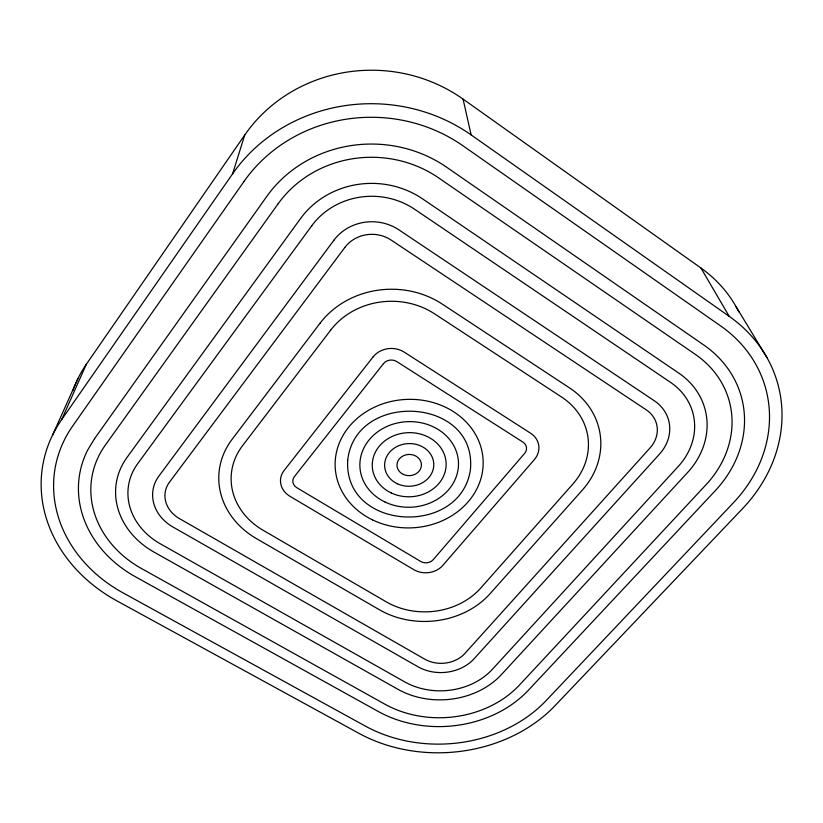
<?xml version="1.0" encoding="UTF-8"?>
<svg xmlns="http://www.w3.org/2000/svg" width="823" height="823" viewBox="0 0 823 823"><rect width="100%" height="100%" fill="white"/><g stroke="black" fill="none" stroke-linecap="round" stroke-linejoin="round"><path stroke-width="1.23" d="M700.918 268L729.229 316.361A157.059 135.116 -15.6 0 1 742.49 508.696L555.052 705.65A144.776 117.915 -3.6 0 1 358.91 733.314L116.959 600.903A154.364 130.908 9.2 0 1 61.674 419.607L232.621 173.787L244.74 135.003A151.844 143.295 1.5 0 1 463.071 99.11L700.918 268A144.827 127.102 -16.6 0 1 738.838 311.938M61.674 419.607L86.353 364.26L244.74 135.003M52.6 435.028L77.866 378.755M463.071 99.11L471.126 134.91L729.229 316.361M735.988 306.557L766.913 357.532M232.621 173.787A165.423 153.85 1 0 1 471.126 134.91M72.949 390.514A142.523 123.46 10 0 1 86.353 364.26M347.697 460.294C343.582 531.113 460.448 537.1 470.396 469.851C477.525 396.707 355.299 390.256 347.697 460.294M94.563 438.669L87.567 450.253A117.257 99.398 9.2 0 0 135.342 576.717L378.292 711.494A109.984 89.542 -3.6 0 0 528.417 690.209L715.197 490.765A119.304 102.587 -15.6 0 0 703.788 345.012L446.591 167.192A125.652 116.804 0.9 0 0 266.878 196.296L94.563 438.669M244.102 181.327L72.691 425.995A141.988 120.395 9.2 0 0 123.049 592.879L365.33 726.081A133.182 108.451 -3.6 0 0 546.205 700.527L733.427 502.75A144.467 124.263 -15.6 0 0 720.701 325.97L462.896 145.743A152.162 141.484 0.9 0 0 244.102 181.327M278.184 203.713L105.416 444.965A104.902 88.915 9.2 0 0 141.535 568.559L384.814 704.138A98.4 80.098 -3.6 0 0 519.467 685.024L706.011 484.737A106.733 91.765 -15.6 0 0 695.414 354.446L438.515 177.809A112.412 104.47 0.9 0 0 278.184 203.713M300.621 218.455L126.979 457.465A80.201 67.97 9.2 0 0 154.035 552.11L397.982 689.314A75.232 61.231 -3.6 0 0 501.444 674.572L687.524 472.587A81.6 70.15 -15.6 0 0 678.81 373.138L422.538 198.837A85.942 79.852 0.9 0 0 300.621 218.455M311.752 225.769L137.688 463.678A67.856 57.497 9.1 0 0 160.341 543.818L404.628 681.845A63.649 51.798 -3.6 0 0 492.38 669.315L678.214 466.476A69.039 59.349 -15.6 0 0 670.58 382.397L414.617 209.248A72.712 67.558 0.9 0 0 311.752 225.769M333.85 240.285L158.952 476.003A43.177 36.582 9.1 0 0 173.067 527.07L418.012 666.774A40.502 32.961 -3.6 0 0 474.12 658.729L659.46 454.162A43.928 37.755 -15.5 0 0 654.285 400.75L398.949 229.874A46.263 42.981 0.9 0 0 333.85 240.285M344.816 247.486L169.507 482.124A30.842 26.13 9.1 0 0 179.486 518.634L424.761 659.172A28.928 23.538 -3.6 0 0 464.933 653.411L650.026 447.959A31.377 26.964 -15.5 0 0 646.209 409.833L391.182 240.09A33.043 30.698 0.9 0 0 344.816 247.486M319.972 323.316L232.024 439.441A83.144 71.57 3.8 0 0 256.539 538.674L379.434 609.761A80.633 67.743 -3.1 0 0 490.127 593.64L582.324 490.138A83.833 72.743 -9.3 0 0 569.444 387.849L442.332 304.129A86.168 77.352 -1.4 0 0 319.972 323.316M330.681 330.126L242.528 445.716A70.819 60.953 3.8 0 0 263.165 530.31L386.224 601.829A68.679 57.692 -3.1 0 0 480.755 588.034L572.818 484.089A71.406 61.951 -9.3 0 0 561.584 397.036L434.626 313.861A73.391 65.881 -1.4 0 0 330.681 330.126M372.984 357.028L284.079 470.54A21.552 18.548 3.8 0 0 290.056 496.362L413.774 569.65A20.894 17.55 -3.1 0 0 442.836 565.38L534.333 459.625A21.727 18.847 -9.2 0 0 530.598 433.217L404.278 352.172A22.334 20.04 -1.4 0 0 372.984 357.028M383.436 363.673L294.346 476.682A9.238 7.952 3.8 0 0 296.877 487.751L420.759 561.492A8.96 7.52 -3.1 0 0 433.248 559.65L524.601 453.432A9.31 8.076 -9.2 0 0 522.965 442.126L396.809 361.595A9.567 8.59 -1.4 0 0 383.436 363.673M372.552 519.899A74.039 64.266 -2.5 0 0 483.173 462.413A74.039 64.266 -2.5 0 0 371.718 408.568A74.039 64.266 -2.5 0 0 372.552 519.899M385.123 502.071A49.329 42.806 -2.5 0 0 458.493 463.308A49.329 42.806 -2.5 0 0 383.93 427.929A49.329 42.806 -2.5 0 0 385.123 502.071M391.295 492.977A36.963 32.076 -2.5 0 0 446.138 463.75A36.963 32.076 -2.5 0 0 390.153 437.435A36.963 32.076 -2.5 0 0 391.295 492.977M397.365 483.759A24.597 21.347 -2.5 0 0 433.783 464.193A24.597 21.347 -2.5 0 0 396.449 446.807A24.597 21.347 -2.5 0 0 397.365 483.759M403.363 474.429A12.232 10.617 -2.5 0 0 421.427 464.645A12.232 10.617 -2.5 0 0 402.828 456.055A12.232 10.617 -2.5 0 0 403.363 474.429"/></g></svg>
